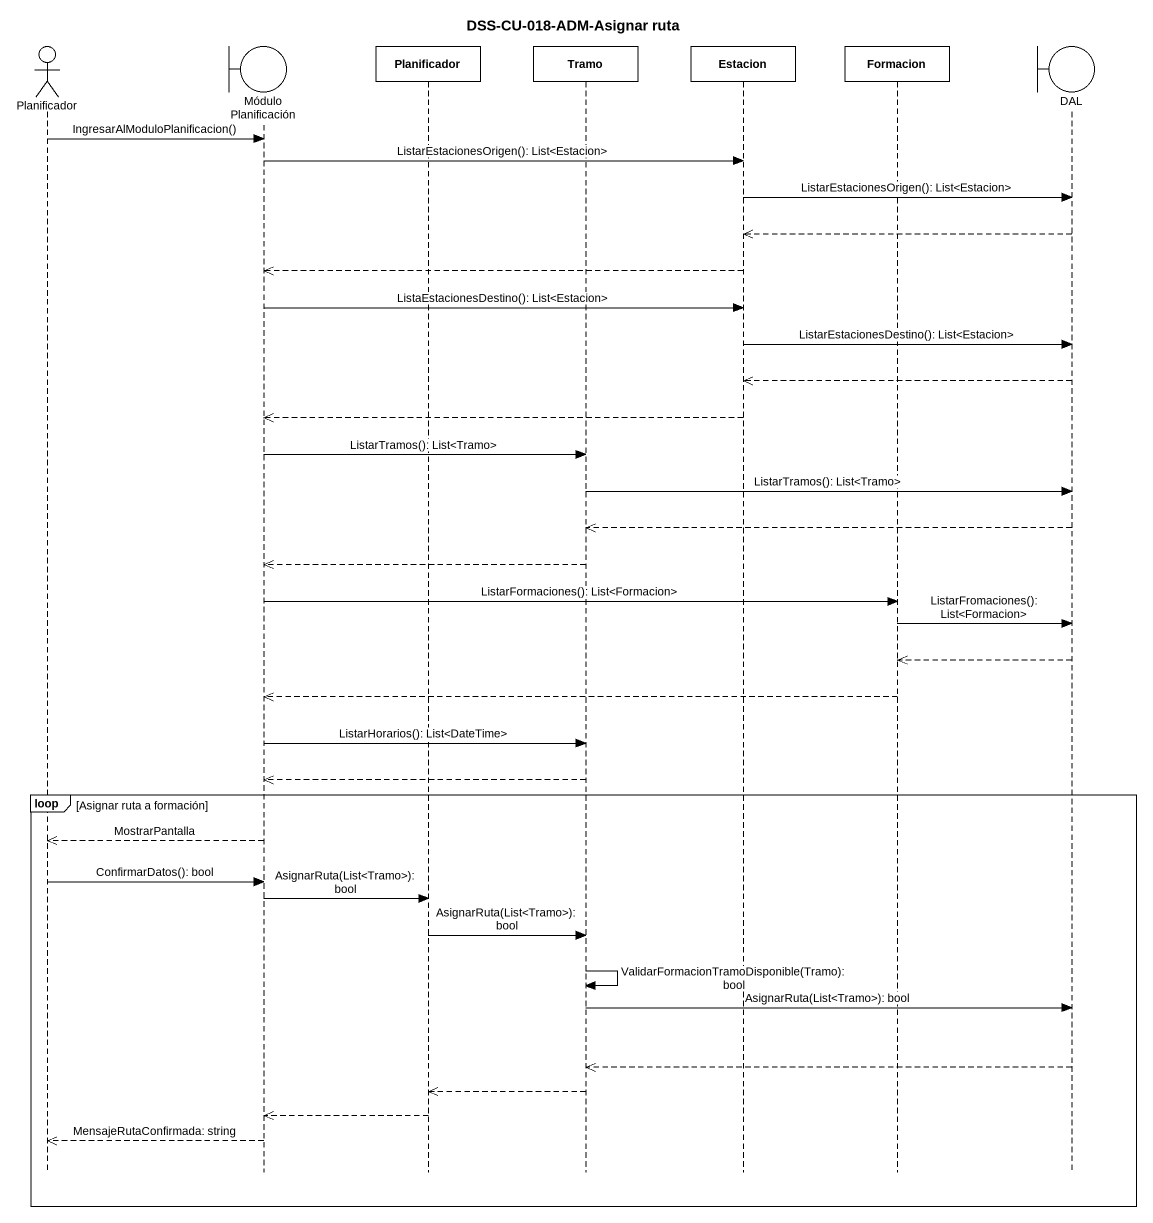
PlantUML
@startuml
title DSS-CU-018-ADM-Asignar ruta
hide footbox
actor Planificador
boundary "Módulo Planificación" as Módulo_Planificación
participant "Planificador" as Planificador_2
participant Tramo
participant Estacion
participant Formacion
boundary DAL

Planificador -> Módulo_Planificación : IngresarAlModuloPlanificacion()
Módulo_Planificación -> Estacion : ListarEstacionesOrigen(): List<Estacion>
Estacion -> DAL : ListarEstacionesOrigen(): List<Estacion>
DAL -->> Estacion
Estacion -->> Módulo_Planificación
Módulo_Planificación -> Estacion : ListaEstacionesDestino(): List<Estacion>
Estacion -> DAL : ListarEstacionesDestino(): List<Estacion>
DAL -->> Estacion
Estacion -->> Módulo_Planificación
Módulo_Planificación -> Tramo : ListarTramos(): List<Tramo>
Tramo -> DAL : ListarTramos(): List<Tramo>
DAL -->> Tramo
Tramo -->> Módulo_Planificación
Módulo_Planificación -> Formacion : ListarFormaciones(): List<Formacion>
Formacion -> DAL : ListarFromaciones(): List<Formacion>
DAL -->> Formacion
Formacion -->> Módulo_Planificación
Módulo_Planificación -> Tramo : ListarHorarios(): List<DateTime>
Tramo -->> Módulo_Planificación
loop Asignar ruta a formación
  Módulo_Planificación -->> Planificador : MostrarPantalla
  Planificador -> Módulo_Planificación : ConfirmarDatos(): bool
  Módulo_Planificación -> Planificador_2 : AsignarRuta(List<Tramo>): bool
  Planificador_2 -> Tramo : AsignarRuta(List<Tramo>): bool
  Tramo -> Tramo : ValidarFormacionTramoDisponible(Tramo): bool
  Tramo -> DAL : AsignarRuta(List<Tramo>): bool
  DAL -->> Tramo
  Tramo -->> Planificador_2
  Planificador_2 -->> Módulo_Planificación
  Módulo_Planificación -->> Planificador : MensajeRutaConfirmada: string
end
@enduml
